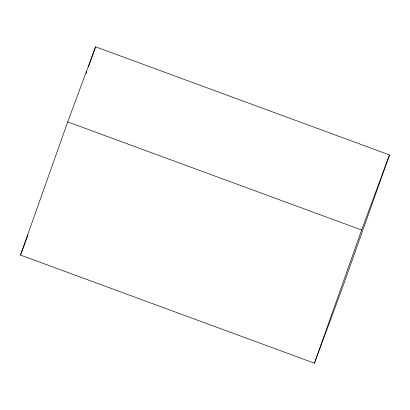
<?xml version="1.0" encoding="UTF-8"?>
<svg xmlns="http://www.w3.org/2000/svg" width="410" height="410" viewBox="0 0 410 410"><rect width="100%" height="100%" fill="white"/><g stroke="black" fill="none" stroke-linecap="round" stroke-linejoin="round"><path stroke-width="0.61" d="M20.5 255.071L67.706 121.908L95.571 46.817L389.5 154.929L342.294 288.092L314.429 363.183L20.5 255.071L28.018 234.812M86.172 73.329L86.812 71.524M88.524 66.702L95.571 46.817M314.429 363.183L361.635 230.015L389.5 154.929M67.706 121.908L361.635 230.015"/></g></svg>
